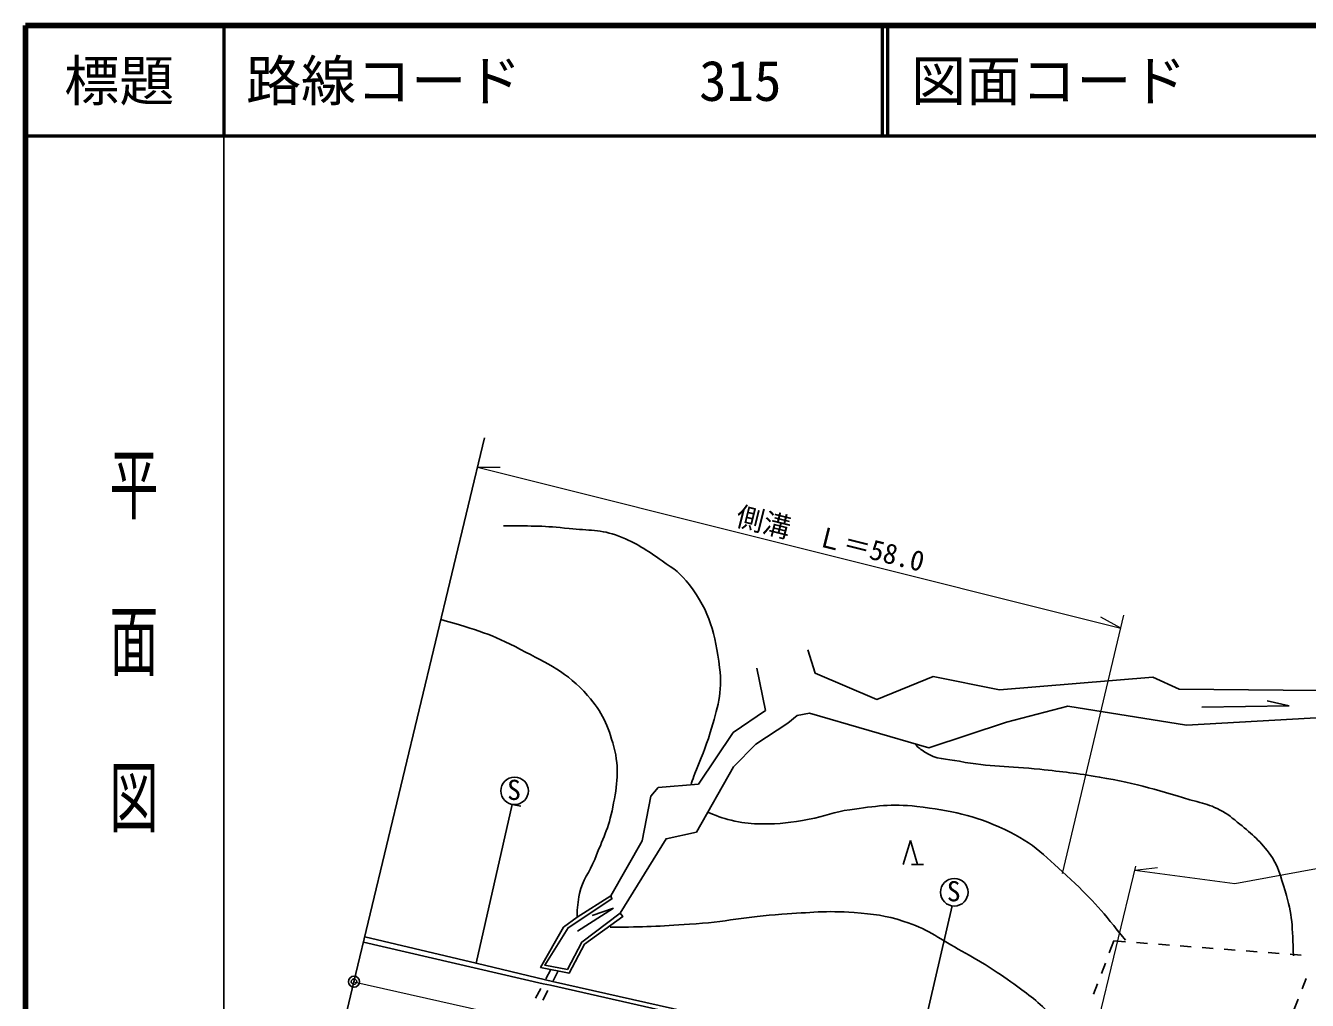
# Model space of a CAD drawing. Units: millimetres, scale not verified. Extents: x 40000 to 680000, y 20000 to 380000.
# Drawn here: x 40000 to 156364, y 291517 to 380000 of the extents above; entities that cross this region are included whole.
import ezdxf
from ezdxf.enums import TextEntityAlignment as Align

# ---------------------------------------------------------------- set-up
doc = ezdxf.new("R2010")
doc.units = ezdxf.units.MM
doc.header["$LTSCALE"] = 1000
doc.header["$PDMODE"] = 32
doc.header["$PDSIZE"] = 500
doc.linetypes.add('CHAIN', pattern=[18.5, 12, -1.5, 3.5, -1.5])
for name, color, linetype, lineweight in [('M-BGD', 7, 'Continuous', 25), ('M-BMK', 2, 'CHAIN', 13), ('M-BMK-SRVR', 3, 'Continuous', 25), ('M-STR-HTXT', 7, 'Continuous', 13), ('M-TTL', 2, 'Continuous', 140), ('M-TTL-BAND', 7, 'Continuous', 25), ('M-TTL-LINE', 7, 'Continuous', 50)]:
    doc.layers.add(name, color=color, linetype=linetype, lineweight=lineweight)
doc.layers.add('M-OTRS', color=6, linetype='Continuous')
doc.layers.add('M-TTL-TXT', color=7, linetype='Continuous')
doc.styles.add('@ＭＳ ゴシック', font='')
doc.styles.add('ＭＳ ゴシック', font='')
doc.styles.get('@ＭＳ ゴシック').set_extended_font_data('@MS Gothic')
doc.styles.get('ＭＳ ゴシック').set_extended_font_data('MS Gothic')

msp = doc.modelspace()

# ---------------------------------------------------------------- linework, layer by layer
at = {"layer": 'M-BGD'}
for p, q in [((146776, 318137), (154721, 318245)), ((154721, 318245), (152715, 318718)), ((119679, 303852), (120328, 306015)), ((120328, 306015), (120976, 303852)), ((121517, 303852), (120436, 303852)), ((90088, 297786), (93372, 299894)), ((93372, 299894), (91419, 299234)), ((120736, 285547), (124119, 300096)), ((138383, 295822), (138797, 296910)), ((138797, 296910), (139845, 296831)), ((140842, 296755), (141839, 296680)), ((142837, 296605), (143834, 296529)), ((144831, 296454), (145828, 296378)), ((146825, 296303), (147822, 296228)), ((148820, 296152), (149817, 296077)), ((150814, 296002), (151811, 295926)), ((152808, 295851), (153805, 295775)), ((154802, 295700), (155800, 295625)), ((137672, 293952), (138028, 294887)), ((87238, 293480), (87689, 294320)), ((87885, 293300), (88357, 294183)), ((156255, 293503), (155890, 292571)), ((86292, 291718), (86765, 292599)), ((86942, 291536), (87413, 292418)), ((136961, 292083), (137317, 293018)), ((155525, 291640), (155160, 290709))]:
    msp.add_line(p, q, dxfattribs=at)
for points in [[(217556, 326320), (217252, 322733), (210016, 316470), (198585, 313733), (163622, 319571), (144711, 319753), (142340, 320848), (128415, 319692), (122396, 320908), (117288, 318841), (111694, 321212), (111025, 323341)], [(106374, 321676), (107165, 317845), (104246, 315839), (101084, 311157), (97436, 310853), (96767, 310062), (95977, 305988), (93125, 300995)], [(93963, 299428), (98141, 306187), (100898, 306795), (104262, 312713), (106289, 314781), (109208, 316686), (110059, 317375), (111153, 317578), (121990, 314443), (129044, 316767), (134611, 318226), (145400, 316510), (163034, 317483), (168628, 316713), (170776, 313835)], [(80898, 294881), (84162, 309304), (84964, 309159)], [(70669, 296794), (86996, 293029), (87662, 292883), (129001, 283518), (133349, 282582), (143723, 280262), (147209, 279667), (151803, 278641), (157235, 278019), (159858, 277827), (170051, 277734), (175044, 278010), (182654, 279030), (188908, 280199), (195150, 281901), (197394, 282631), (205231, 285523), (213531, 289085), (219013, 291495)], [(70788, 297291), (80898, 294881), (87192, 293393), (87846, 293228), (120799, 285817), (128929, 283933), (129001, 283518)]]:
    msp.add_lwpolyline(points, dxfattribs=at)
msp.add_lwpolyline([(93125, 300995), (93234, 300725), (89261, 298104), (87126, 294726), (89180, 294320), (90504, 296807), (93963, 299428), (94233, 299131), (90747, 296617), (89338, 293983), (86752, 294512), (88817, 298155), (90073, 299065)], close=True, dxfattribs=at)
for centre in [(84392, 310533), (124311, 301331)]:
    msp.add_circle(centre, 1250, dxfattribs=at)
for points, knots in [([(83388, 334596), (86197, 334579), (87031, 334601), (89346, 334348), (91121, 334154), (92197, 334294), (93864, 333653), (95509, 333020), (96330, 332413), (97786, 331419), (98852, 330690), (99492, 330267), (100268, 329234), (102141, 326743), (102609, 324830), (102999, 321738), (103290, 319425), (102815, 318065), (102155, 315830), (101715, 314341), (101303, 313562), (100765, 312106), (100629, 311738), (100586, 311622), (100417, 311163)], [0, 0, 0, 0, 1, 1, 1, 2, 2, 2, 3, 3, 3, 4, 4, 4, 5, 5, 5, 6, 6, 6, 7, 7, 7, 8, 8, 8, 8]), ([(77705, 326088), (81058, 325115), (82253, 324781), (84914, 323380), (87476, 322031), (89114, 321359), (91025, 319185), (92372, 317653), (92873, 316504), (93397, 314533), (93946, 312467), (93710, 311160), (93306, 309060), (92935, 307135), (92392, 306138), (91664, 304318), (91172, 303089), (90570, 302512), (90296, 301217), (90121, 300390), (90077, 300027), (90073, 299065)], [0, 0, 0, 0, 1, 1, 1, 2, 2, 2, 3, 3, 3, 4, 4, 4, 5, 5, 5, 6, 6, 6, 7, 7, 7, 7]), ([(120747, 314763), (121086, 314411), (121262, 314302), (121629, 314057), (122689, 313348), (123532, 313460), (124785, 313218), (127600, 312675), (129238, 312803), (132088, 312490), (134205, 312257), (135394, 312138), (137494, 311784), (141005, 311192), (142910, 310539), (146331, 309555), (147066, 309344), (147495, 309255), (148185, 308927), (148959, 308558), (149341, 308244), (150005, 307702), (151224, 306708), (151926, 306135), (152885, 304889), (153775, 303732), (153896, 302837), (154341, 301446), (155048, 299236), (154989, 298224), (155103, 295555)], [0, 0, 0, 0, 1, 1, 1, 2, 2, 2, 3, 3, 3, 4, 4, 4, 5, 5, 5, 6, 6, 6, 7, 7, 7, 8, 8, 8, 9, 9, 9, 10, 10, 10, 10]), ([(101989, 308556), (103058, 308138), (103416, 307996), (104373, 307795), (105314, 307597), (105860, 307529), (106822, 307530), (108511, 307532), (109463, 307655), (111125, 307961), (112586, 308230), (113358, 308623), (114832, 308821), (117187, 309138), (118549, 309399), (120908, 309116), (124111, 308732), (125971, 308381), (128896, 307020), (131562, 305779), (132735, 304468), (134897, 302474), (137020, 300518), (137723, 299642), (139840, 296980)], [0, 0, 0, 0, 1, 1, 1, 2, 2, 2, 3, 3, 3, 4, 4, 4, 5, 5, 5, 6, 6, 6, 7, 7, 7, 8, 8, 8, 8]), ([(93083, 298161), (93200, 298159), (93231, 298160), (93326, 298161), (96043, 298167), (97565, 298252), (100277, 298425), (103564, 298635), (105374, 299120), (108661, 299330), (111217, 299493), (112662, 299682), (115215, 299485), (117004, 299347), (118029, 299235), (119738, 298690), (121795, 298035), (122780, 297236), (124659, 296175), (126577, 295091), (127665, 294490), (129447, 293196), (130888, 292149), (131759, 291603), (132956, 290283), (133956, 289180), (134299, 288674), (135206, 287205)], [0, 0, 0, 0, 1, 1, 1, 2, 2, 2, 3, 3, 3, 4, 4, 4, 5, 5, 5, 6, 6, 6, 7, 7, 7, 8, 8, 8, 9, 9, 9, 9])]:
    msp.add_open_spline(points, degree=3, knots=knots, dxfattribs=at)
at = {"layer": 'M-BMK'}
msp.add_line((69809, 293214), (136439, 278145), dxfattribs=at)
at = {"layer": 'M-BMK-SRVR'}
for p, q in [((81666, 342578), (69809, 293214)), ((69809, 293214), (61053, 256761))]:
    msp.add_line(p, q, dxfattribs=at)
msp.add_circle((69809, 293214), 500, dxfattribs=at)
msp.add_point((69809, 293214), dxfattribs=at)
at = {"layer": 'M-OTRS'}
msp.add_point((69809, 293214), dxfattribs=at)
msp.add_point((69809, 293214), dxfattribs=at)
at = {"layer": 'M-STR-HTXT'}
for p, q in [((81031, 339934), (139422, 325319)), ((81031, 339934), (83093, 339933)), ((134136, 303045), (139699, 326485)), ((139422, 325319), (137604, 326289)), ((135685, 282536), (140792, 303697)), ((140709, 303349), (142757, 303579))]:
    msp.add_line(p, q, dxfattribs=at)
msp.add_lwpolyline([(140709, 303349), (149778, 302136), (227413, 316378), (253275, 324425)], dxfattribs=at)
at = {"layer": 'M-TTL'}
for p, q in [((40000, 380000), (40000, 20000)), ((680000, 380000), (40000, 380000))]:
    msp.add_line(p, q, dxfattribs=at)
at = {"layer": 'M-TTL-BAND'}
msp.add_line((58000, 370000), (58000, 20000), dxfattribs=at)
at = {"layer": 'M-TTL-LINE'}
for p, q in [((58000, 380000), (58000, 370000)), ((117750, 380000), (117750, 370000)), ((118250, 380000), (118250, 370000)), ((40000, 370000), (680000, 370000))]:
    msp.add_line(p, q, dxfattribs=at)

# ---------------------------------------------------------------- texts
at = {"layer": 'M-BGD', "style": 'ＭＳ ゴシック'}
for p in [(83714, 309159), (123632, 299957)]:
    msp.add_text('S', height=1833, dxfattribs=at).set_placement(p, align=Align.BOTTOM_LEFT)
at = {"layer": 'M-STR-HTXT', "style": 'ＭＳ ゴシック'}
msp.add_text('側溝\u3000Ｌ＝58.0', height=1833, rotation=345.947, dxfattribs=at).set_placement((104222, 334129), align=Align.BOTTOM_LEFT)
at = {"layer": 'M-TTL-BAND', "style": '@ＭＳ ゴシック', "width": 1.6}
msp.add_text('平  面  図', height=3258, rotation=270, dxfattribs=at).set_placement((49777, 306475), align=Align.MIDDLE_RIGHT)
at = {"layer": 'M-TTL-TXT', "style": 'ＭＳ ゴシック'}
msp.add_text('標題', height=3666, dxfattribs=at).set_placement((48500, 375000), align=Align.MIDDLE_CENTER)
for s, p in [('路線コード', (60000, 375000)), ('図面コード', (120380, 375000)), ('315', (101142, 375000))]:
    msp.add_text(s, height=3666, dxfattribs=at).set_placement(p, align=Align.MIDDLE_LEFT)

doc.saveas('drawing.dxf')
